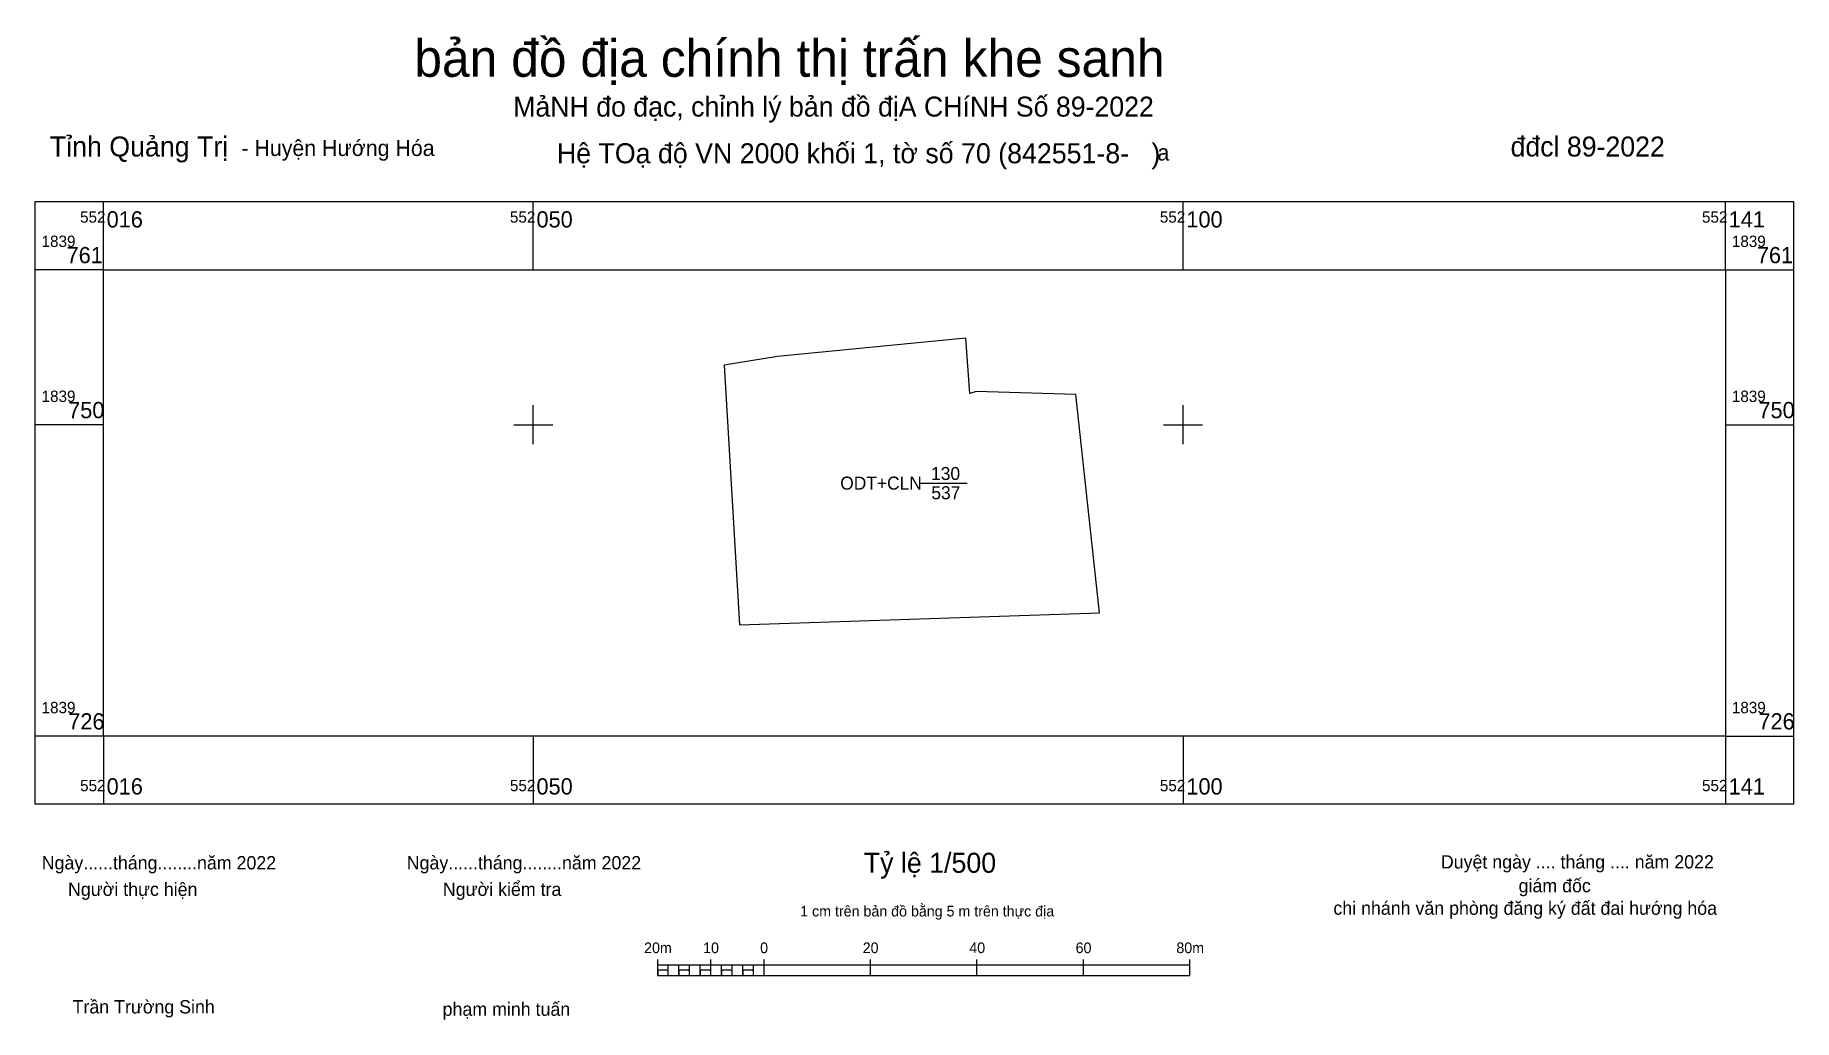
# Model space of a CAD drawing. Extents: x 552012 to 552147, y 1839704 to 1839780.
import ezdxf

# ---------------------------------------------------------------- set-up
doc = ezdxf.new("R2010")
doc.units = 0
for name, color, linetype in [('Level 10', 7, 'Continuous'), ('Level 13', 7, 'Continuous'), ('Level 2', 7, 'Continuous'), ('Level 4', 7, 'Continuous'), ('Level 63', 7, 'Continuous')]:
    doc.layers.add(name, color=color, linetype=linetype)

msp = doc.modelspace()

# ---------------------------------------------------------------- linework, layer by layer
at = {"layer": 'Level 10'}
msp.add_lwpolyline([(552093.56, 1839735.53), (552091.75, 1839752.32), (552084.07, 1839752.56), (552083.6, 1839752.39), (552083.29, 1839756.65), (552068.79, 1839755.26), (552064.68, 1839754.59), (552065.87, 1839734.6), (552093.56, 1839735.53)], dxfattribs=at)
at = {"layer": 'Level 13'}
msp.add_line((552079.78, 1839745.51), (552083.38, 1839745.51), dxfattribs=at)
at = {"layer": 'Level 2'}
for p, q in [((552059.58, 1839707.64), (552059.58, 1839708.87)), ((552063.67, 1839707.64), (552063.67, 1839708.87)), ((552067.76, 1839707.64), (552067.76, 1839708.87)), ((552075.95, 1839707.64), (552075.95, 1839708.87)), ((552084.14, 1839707.64), (552084.14, 1839708.87)), ((552092.33, 1839707.64), (552092.33, 1839708.87)), ((552100.52, 1839707.64), (552100.52, 1839708.87)), ((552059.58, 1839708.46), (552100.52, 1839708.46)), ((552059.58, 1839707.64), (552100.52, 1839707.64)), ((552060.39, 1839707.64), (552060.39, 1839708.46)), ((552061.21, 1839707.64), (552061.21, 1839708.46)), ((552062.03, 1839707.64), (552062.03, 1839708.46)), ((552062.85, 1839707.64), (552062.85, 1839708.46)), ((552064.49, 1839707.64), (552064.49, 1839708.46)), ((552065.31, 1839707.64), (552065.31, 1839708.46)), ((552066.13, 1839707.64), (552066.13, 1839708.46)), ((552066.95, 1839707.64), (552066.95, 1839708.46))]:
    msp.add_line(p, q, dxfattribs=at)
for points in [[(552059.58, 1839707.64), (552060.39, 1839707.64), (552060.39, 1839708.05), (552059.58, 1839708.05)], [(552061.21, 1839707.64), (552062.03, 1839707.64), (552062.03, 1839708.05), (552061.21, 1839708.05)], [(552062.85, 1839707.64), (552063.67, 1839707.64), (552063.67, 1839708.05), (552062.85, 1839708.05)], [(552064.49, 1839707.64), (552065.31, 1839707.64), (552065.31, 1839708.05), (552064.49, 1839708.05)], [(552066.13, 1839707.64), (552066.95, 1839707.64), (552066.95, 1839708.05), (552066.13, 1839708.05)]]:
    msp.add_lwpolyline(points, close=True, dxfattribs=at)
at = {"layer": 'Level 63'}
for p, q in [((552016.93, 1839761.92), (552016.93, 1839767.17)), ((552050, 1839761.92), (552050, 1839767.17)), ((552100, 1839761.92), (552100, 1839767.17)), ((552141.72, 1839761.92), (552141.72, 1839767.17)), ((552016.93, 1839761.92), (552011.68, 1839761.92)), ((552141.72, 1839761.92), (552146.97, 1839761.92)), ((552050, 1839748.5), (552050, 1839751.5)), ((552100, 1839748.5), (552100, 1839751.5)), ((552016.93, 1839750), (552011.68, 1839750)), ((552048.5, 1839750), (552051.5, 1839750)), ((552098.5, 1839750), (552101.5, 1839750)), ((552141.72, 1839750), (552146.97, 1839750)), ((552016.93, 1839726.06), (552011.68, 1839726.06)), ((552016.93, 1839726.06), (552016.93, 1839720.81)), ((552050, 1839726.06), (552050, 1839720.81)), ((552100, 1839726.06), (552100, 1839720.81)), ((552141.72, 1839726.06), (552141.72, 1839720.81)), ((552141.72, 1839726.06), (552146.97, 1839726.06))]:
    msp.add_line(p, q, dxfattribs=at)
for points in [[(552011.68, 1839767.17), (552146.97, 1839767.17), (552146.97, 1839720.81), (552011.68, 1839720.81), (552011.68, 1839767.17)], [(552016.93, 1839761.92), (552141.72, 1839761.92), (552141.72, 1839726.06), (552016.93, 1839726.06), (552016.93, 1839761.92)]]:
    msp.add_lwpolyline(points, dxfattribs=at)

# ---------------------------------------------------------------- texts
at = {"layer": 'Level 13'}
msp.add_text('130', height=1, dxfattribs=at).set_placement((552080.61, 1839745.75))
at = {"layer": 'Level 2'}
for s, height, p in [('bản đồ địa chính thị trấn khe sanh', 2.8654, (552040.85, 1839776.76)), ('MảNH đo đạc, chỉnh lý bản đồ địA CHíNH Số 89-2022', 1.5349, (552048.46, 1839773.7)), ('Tỉnh Quảng Trị ', 1.5391, (552012.81, 1839770.63)), ('- Huyện Hướng Hóa', 1.228, (552027.55, 1839770.67)), ('Hệ TOạ độ VN 2000 khối 1, tờ số 70 (842551-8-   )', 1.5391, (552051.82, 1839770.11)), ('a', 1.23, (552098.02, 1839770.32)), (' đđcl 89-2022', 1.5349, (552124.62, 1839770.63)), ('ODT+CLN', 1, (552073.62, 1839745.01)), ('Ngày......tháng........năm 2022', 1.0236, (552012.19, 1839715.8)), ('Ngày......tháng........năm 2022', 1.0236, (552040.27, 1839715.8)), ('Tỷ lệ 1/500', 1.5395, (552075.43, 1839715.54)), ('Duyệt ngày .... tháng .... năm 2022', 1.0236, (552119.83, 1839715.87)), ('Người thực hiện', 1.0236, (552014.21, 1839713.76)), ('Người kiểm tra', 1.0236, (552043.05, 1839713.76)), ('giám đốc', 1.024, (552125.81, 1839714.04)), ('1 cm trên bản đồ bằng 5 m trên thực địa', 0.8188, (552070.54, 1839712.18)), ('chi nhánh văn phòng đăng ký đất đai hướng hóa', 1.0236, (552111.56, 1839712.31)), ('20m', 0.819, (552058.53, 1839709.36)), ('10', 0.819, (552063.07, 1839709.36)), ('0', 0.819, (552067.46, 1839709.36)), ('20', 0.819, (552075.35, 1839709.36)), ('40', 0.819, (552083.55, 1839709.36)), ('60', 0.819, (552091.73, 1839709.36)), ('80m', 0.819, (552099.48, 1839709.36)), ('Trần Trường Sinh', 1.0236, (552014.56, 1839704.72)), ('phạm minh tuấn', 1.0236, (552043.03, 1839704.54))]:
    msp.add_text(s, height=height, dxfattribs=at).set_placement(p)
at = {"layer": 'Level 4'}
msp.add_text('537', height=1, dxfattribs=at).set_placement((552080.63, 1839744.27))
at = {"layer": 'Level 63'}
for s, height, p in [('552', 0.875, (552015.14, 1839765.54)), ('016', 1.25, (552017.18, 1839765.17)), ('552', 0.875, (552048.21, 1839765.54)), ('050', 1.25, (552050.25, 1839765.17)), ('552', 0.875, (552098.21, 1839765.54)), ('100', 1.25, (552100.25, 1839765.17)), ('552', 0.875, (552139.92, 1839765.54)), ('141', 1.25, (552141.97, 1839765.17)), ('1839', 0.875, (552012.18, 1839763.67)), ('1839', 0.875, (552142.22, 1839763.67)), ('761', 1.25, (552014.1, 1839762.42)), ('761', 1.25, (552144.14, 1839762.42)), ('1839', 0.875, (552012.18, 1839751.75)), ('1839', 0.875, (552142.22, 1839751.75)), ('750', 1.25, (552014.22, 1839750.5)), ('750', 1.25, (552144.26, 1839750.5)), ('1839', 0.875, (552012.18, 1839727.81)), ('726', 1.25, (552014.23, 1839726.56)), ('1839', 0.875, (552142.22, 1839727.81)), ('726', 1.25, (552144.26, 1839726.56)), ('552', 0.875, (552015.14, 1839721.81)), ('016', 1.25, (552017.18, 1839721.56)), ('552', 0.875, (552048.21, 1839721.81)), ('050', 1.25, (552050.25, 1839721.56)), ('552', 0.875, (552098.21, 1839721.81)), ('100', 1.25, (552100.25, 1839721.56)), ('552', 0.875, (552139.92, 1839721.81)), ('141', 1.25, (552141.97, 1839721.56))]:
    msp.add_text(s, height=height, dxfattribs=at).set_placement(p)

doc.saveas('drawing.dxf')
